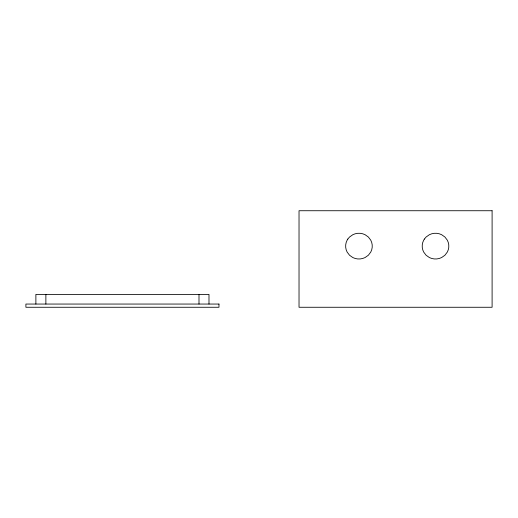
<?xml version="1.0" encoding="UTF-8"?>
<svg xmlns="http://www.w3.org/2000/svg" width="518" height="518" viewBox="0 0 518 518"><rect width="100%" height="100%" fill="white"/><g stroke="black" fill="none" stroke-linecap="round" stroke-linejoin="round"><path stroke-width="0.78" d="M208.987 304.053L208.987 294.399L35.884 294.399L35.884 304.053M198.996 294.399L198.996 304.053M45.875 294.399L45.875 304.053M347.805 239.083L347.118 240.216A12.516 12.516 0 0 0 347.118 252.046L349.533 255.232L352.829 257.563A13.695 13.695 0 0 0 365.06 257.556L368.363 255.232L370.778 252.039A12.516 12.516 0 0 0 370.778 240.216L368.363 237.03L365.06 234.693A13.695 13.695 0 0 0 352.836 234.699L349.533 237.03L347.805 239.083M424.365 239.083L423.685 240.216A12.516 12.516 0 0 0 423.679 252.046L426.094 255.232L429.396 257.563A13.695 13.695 0 0 0 441.621 257.556L444.923 255.232L447.338 252.039A12.516 12.516 0 0 0 447.345 240.216L444.923 237.03L441.627 234.693A13.695 13.695 0 0 0 429.396 234.699L426.094 237.03L424.365 239.083M492.1 210.735L299.028 210.735L299.028 307.265L492.1 307.265L492.1 210.735M218.972 304.053L25.9 304.053L25.9 307.265L218.972 307.265L218.972 304.053"/></g></svg>
